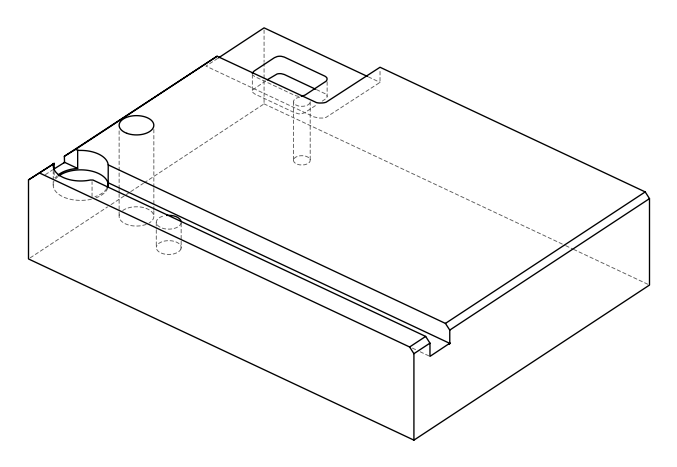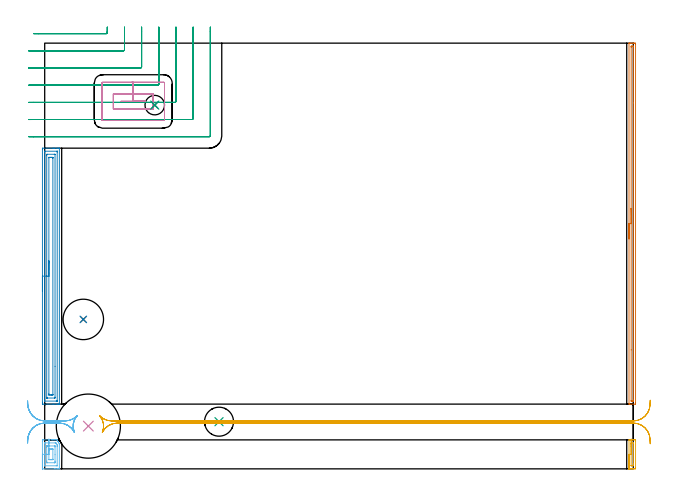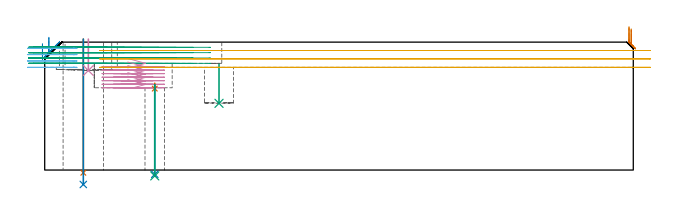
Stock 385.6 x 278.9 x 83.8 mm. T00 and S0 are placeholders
(PLAN: 15 operations, 10 tool changes, 29.4 min)
(1 INDEXABLE_INSERT_DRILL_THROUGH_HOLE_FROM_SOLID | STEP1HOLE_1 | NXT0302_005 | 0.35 min | 18986 mm3)
(2 DRILL_TO_ENLARGE_THROUGH_HOLE_1 | STEP1HOLE_1 | UGT0301_388 | 0.38 min | 27194 mm3)
(3 INDEXABLE_INSERT_DRILL_BLIND_HOLE_FROM_SOLID | STEP1POCKET | NXT0302_009 | 0.11 min | 11291 mm3)
(4 INDEXABLE_INSERT_DRILL_BLIND_HOLE_FROM_SOLID_1 | STEP1POCKET_1 | NXT0302_036 | 0.08 min | 25073 mm3)
(5 AREA_MILL | FG_CHAMFER_SURFACE | UGT0205_001 | 0.47 min | 207 mm3)
(6 AREA_MILL_1 | FG_CHAMFER_SURFACE_1 | UGT0205_001 | 0.87 min | 1542 mm3)
(7 AREA_MILL_2 | FG_CHAMFER_SURFACE_2 | UGT0205_001 | 3.95 min | 2215 mm3)
(8 AREA_MILL_3 | FG_CHAMFER_SURFACE_3 | UGT0205_001 | 5.63 min | 11106 mm3)
(9 MILL_CORNER_NOTCH_RECTANGULAR | CORNER_NOTCH_RECTANGULAR | UGT0201_133 | Follow Part, ap 3.75, ae 75% | 7.55 min | 110344 mm3)
(10 MILL_RECTANGULAR_POCKET | POCKET_RECTANGULAR_STRAIGHT | NXT0201_013 | Follow Part, ap 2.5, ae 75% | 4.08 min | 28168 mm3)
(11 MILL_RECTANGULAR_SLOT | SLOT_RECTANGULAR | UGT0201_105 | Follow Part, ap 5.5, ae 75% | 4.55 min | 125532 mm3)
(12 MILL_RECTANGULAR_SLOT_1 | SLOT_RECTANGULAR_1 | UGT0201_105 | Follow Part, ap 5.5, ae 75% | 0.79 min | 2702 mm3)
(13 SPOT_DRILL | STEP1HOLE | NXT0321_9005460120000 | 0.04 min | 6 mm3)
(14 DRILL_THROUGH_HOLE_INTO_CENTER | STEP1HOLE | NXT0301_042 | 0.24 min | 2111 mm3)
(15 DRILL_TO_ENLARGE_THROUGH_HOLE | STEP1HOLE | NXT0301_099 | 0.25 min | 4803 mm3)
(TOOL NXT0302_005 | Index. Insert Drill 17mm [880-D1700L20-05] | D17 PA176 FL85 Z2)
(TOOL UGT0301_388 | Twist Drill 26.5 mm | D26.5 PA118 FL165 Z2)
(TOOL NXT0302_009 | Index. Insert Drill 19mm [880-D1900L25-05] | D19 PA176 FL95 Z2)
(TOOL NXT0302_036 | Index. Insert Drill 42mm [880-D4200L50-05] | D42 PA176 FL210 Z2)
(TOOL UGT0205_001 | Chamfer Mill 20 x 3 x 45 deg. | D20 FL50 Z2)
(TOOL UGT0201_133 | Carbide End Mill 15.0 | D15 FL30 Z4)
(TOOL NXT0201_013 | ENDMILL 10mm | D10 FL30 Z4)
(TOOL UGT0201_105 | End Mill 22 mm | D22 FL25 Z2)
(TOOL NXT0321_9005460120000 | NC Spot Drill, 142deg, 12mm, Carbide, Uncoated | D12 PA142 FL30 Z2)
(TOOL NXT0301_042 | Carbide Drill 7.1mm [860.1-0710-057A1-MM 2214] | D7.1 PA140 FL85 Z2)
(TOOL NXT0301_099 | Carbide Drill 12.8mm [860.1-1280-038A1-MM 2214] | D12.8 PA140 FL60 Z2)
(OP 1 INDEXABLE_INSERT_DRILL_THROUGH_HOLE_FROM_SOLID)
G17 G21 G94 G90
T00 M6
G54
G17 G0 G90 X25.3 Y97.9 S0 M3
G43 Z93.8 H1
G94 G81 G98 Z-1.797 F250. R85.8
G80
M5
M2
(OP 2 DRILL_TO_ENLARGE_THROUGH_HOLE_1)
G17 G21 G94 G90
T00 M6
G54
G17 G0 G90 X25.3 Y97.9 S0 M3
G43 Z93.8 H0
G94 G73 G98 Z-9.461 F250. Q23.315 R85.8
G80
M5
M2
(OP 3 INDEXABLE_INSERT_DRILL_BLIND_HOLE_FROM_SOLID)
G17 G21 G94 G90
T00 M6
G54
G17 G0 G90 X114.2 Y30.9 S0 M3
G43 Z93.8 H1
G94 G81 G98 Z43.7 F250. R69.3
G80
M5
M2
(OP 4 INDEXABLE_INSERT_DRILL_BLIND_HOLE_FROM_SOLID_1)
G17 G21 G94 G90
T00 M6
G54
G17 G0 G90 X28.6 Y28. S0 M3
G43 Z93.8 H1
G94 G81 G98 Z65.2 F250. R85.8
G80
M5
M2
(OP 5 AREA_MILL)
G17 G21 G94 G90
T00 M6
G54
G17 G0 G90 X382.8 Y-0.5 S1061 M3
G43 Z93.8 H0
G94 G1 Y-0.462 Z92.928 F250.
Y-0.348 Z92.063
Y-0.159 Z91.212
Y0.103 Z90.38
Y0.437 Z89.574
Y0.84 Z88.8
Y1.309 Z88.064
Y1.84 Z87.372
Y2.429 Z86.729
Y3.072 Z86.14
Y3.764 Z85.608
Y4.5 Z85.14
Y5.274 Z84.737
Y6.08 Z84.403
Y6.912 Z84.141
Y7.764 Z83.952
Y8.628 Z83.838
Y9.5 Z83.8
Y18.858
X382.802 Y18.99 Z83.789
X382.924 Y18.998 Z83.668
X383.052 Y19. Z83.546
X383.756 Z82.843
X384.389 Z82.21
X384.95 Z81.646
X385.23 Z81.367
X385.827 Z80.769
X386.108 Z80.49
X386.705 Y18.995 Z79.89
X387.091 Y18.99 Z79.504
X387.096 Y18.809 Z79.501
X387.099 Y18.412
Y0.588
X387.096 Y0.191
X387.091 Y0.01 Z79.504
X386.705 Y0. Z79.89
X386.108 Z80.49
X385.827 Z80.769
X385.23 Z81.366
X384.95 Z81.646
X384.389 Z82.21
X383.756 Z82.843
X383.45 Z83.15
X383.052 Z83.547
X382.924 Y0.002 Z83.668
X382.802 Y0.01 Z83.788
X382.8 Y0.142 Z83.8
Y9.5
X384.214 Z82.386
Y14.703
Y15.738
X384.216 Y16.484 Z82.384
X384.218 Y16.63 Z82.382
X384.228 Y16.99 Z82.372
X384.588 Y16.998 Z82.012
X385.62 Y16.999 Z80.98
X385.644 Y16.998 Z80.956
X385.668 Y16.992 Z80.932
X385.679 Y16.986 Z80.921
X385.681 Y16.969 Z80.919
X385.685 Y16.774 Z80.915
X385.686 Y3.262 Z80.914
X385.684 Y2.516 Z80.916
X385.682 Y2.37 Z80.918
X385.672 Y2.01 Z80.928
X385.312 Y2.002 Z81.288
X384.281 Y2.001 Z82.319
X384.256 Y2.002 Z82.344
X384.232 Y2.008 Z82.368
X384.221 Y2.014 Z82.379
X384.219 Y2.031 Z82.381
X384.215 Y2.226 Z82.385
X384.214 Y9.5 Z82.386
Y10.372 Z82.424
Y11.237 Z82.538
Y12.088 Z82.727
Y12.92 Z82.989
Y13.726 Z83.323
Y14.5 Z83.726
Y15.236 Z84.194
Y15.928 Z84.725
Y16.571 Z85.315
Y17.16 Z85.958
Y17.692 Z86.65
Y18.16 Z87.386
Y18.563 Z88.16
Y18.897 Z88.966
Y19.159 Z89.798
Y19.348 Z90.649
Y19.462 Z91.514
Y19.5 Z92.386
G0 Z93.8
M5
M2
(OP 6 AREA_MILL_1)
G17 G21 G94 G90
T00 M6
G54
G17 G0 G90 X-1.5 Y-0.5 S1061 M3
G43 Z93.8 H0
Z82.7
G94 G1 Y-0.462 Z81.828 F250.
Y-0.348 Z80.964
Y-0.159 Z80.112
Y0.103 Z79.28
Y0.437 Z78.474
Y0.84 Z77.7
Y1.309 Z76.964
Y1.84 Z76.272
Y2.429 Z75.629
Y3.072 Z75.04
Y3.764 Z74.508
Y4.5 Z74.04
Y5.274 Z73.637
Y6.08 Z73.303
Y6.912 Z73.041
Y7.764 Z72.852
Y8.628 Z72.738
Y9.5 Z72.7
Y18.15
X-1.498 Y18.412 Z72.702
X-1.492 Y18.993 Z72.705
X-1.455 Y18.997 Z72.742
X-0.869 Y19. Z73.328
X4.497 Z78.691
X5.106 Z79.303
X5.391 Z79.588
X6. Z80.197
X6.286 Z80.481
X6.857 Z81.056
X7.503 Z81.703
X8.074 Y18.991 Z82.273
X8.123 Y18.99 Z82.321
X8.198 Y18.858 Z82.397
X8.444 Y18.37 Z82.641
X8.598 Y18.074 Z82.798
X8.662 Y17.953 Z82.862
X8.909 Y17.521 Z83.106
X8.93 Y17.483 Z83.127
X9.471 Y16.596 Z83.668
X9.582 Y16.419 Z83.776
X9.596 Y16.389 Z83.789
X9.6 Y16.185 Z83.8
Y0.142
X9.598 Y0.01 Z83.789
X9.544 Y0.007 Z83.736
X9.197 Y0. Z83.396
X8.663 Z82.862
X8.074 Z82.269
X6.894 Z81.091
X6.286 Z80.479
X-1.117 Y0.001 Z73.08
X-1.455 Y0.003 Z72.742
X-1.491 Y0.007 Z72.706
X-1.497 Y0.588 Z72.703
X-1.5 Y1.217 Z72.7
Y9.5
X-0.086 Z74.114
Y16.741
X-0.085 Y16.852 Z74.115
X-0.082 Y16.925 Z74.118
X-0.079 Y16.979 Z74.121
X-0.065 Y16.99 Z74.135
X0.026 Y16.993 Z74.226
X0.549 Y16.999 Z74.749
X6.809 Y17. Z81.009
X7.18 Y16.997 Z81.38
X7.304 Y16.993 Z81.504
X7.398 Y16.988 Z81.598
X8.122 Y15.738 Z82.322
X8.179 Y15.634 Z82.379
X8.185 Y14.847 Z82.385
Y14.737
X8.186 Y2.259 Z82.386
X8.185 Y2.148 Z82.385
X8.182 Y2.075 Z82.382
X8.179 Y2.021 Z82.379
X8.165 Y2.01 Z82.365
X8.074 Y2.007 Z82.274
X7.551 Y2.001 Z81.751
X0.026 Y2. Z74.226
X-0.027 Y2.002 Z74.173
X-0.059 Y2.005 Z74.141
X-0.073 Y2.009 Z74.127
X-0.079 Y2.039 Z74.121
X-0.084 Y2.259 Z74.116
X-0.085 Y2.37 Z74.115
X-0.086 Y9.5 Z74.114
X1.328 Z75.528
Y13.956
X1.329 Y14.44 Z75.529
X1.331 Y14.847 Z75.531
X1.333 Y14.967 Z75.533
X1.335 Y14.989 Z75.535
X1.406 Y14.994 Z75.606
X1.508 Y14.998 Z75.708
X1.661 Y15. Z75.861
X1.814 Z76.014
X6.439 Y14.999 Z80.639
X6.592 Y14.995 Z80.792
X6.693 Y14.99 Z80.893
X6.724 Y14.976 Z80.924
X6.737 Y14.955 Z80.937
X6.764 Y14.904 Z80.964
X6.766 Y14.847 Z80.966
X6.77 Y14.364 Z80.97
X6.771 Y9.258 Z80.971
Y5.044
Y4.56
X6.769 Y4.153 Z80.969
X6.767 Y4.033 Z80.967
X6.765 Y4.011 Z80.965
X6.694 Y4.006 Z80.894
X6.592 Y4.002 Z80.792
X6.439 Y4. Z80.639
X6.286 Z80.486
X1.661 Z75.861
X1.508 Y4.002 Z75.708
X1.406 Y4.006 Z75.606
X1.335 Y4.011 Z75.535
X1.333 Y4.033 Z75.533
X1.331 Y4.153 Z75.531
X1.329 Y4.637 Z75.529
X1.328 Y5.044 Z75.528
Y9.5
X2.743 Z76.943
Y12.14
Y12.602
X2.744 Y12.817 Z76.944
X2.746 Y12.923 Z76.946
X2.749 Y12.975 Z76.949
X2.752 Y12.99 Z76.952
X2.779 Y12.995 Z76.979
X3.603 Y13. Z77.803
X3.668 Z77.868
X4.497 Z78.697
X4.562 Z78.762
X5.33 Y12.991 Z79.53
X5.349 Y12.99 Z79.549
X5.351 Y12.975 Z79.551
X5.354 Y12.926 Z79.554
X5.356 Y12.823 Z79.556
X5.357 Y6.398 Z79.557
X5.356 Y6.184 Z79.556
X5.354 Y6.077 Z79.554
X5.35 Y6.025 Z79.55
X5.348 Y6.01 Z79.548
X5.321 Y6.005 Z79.521
X4.497 Y6. Z78.697
X4.432 Z78.632
X3.603 Z77.803
X3.538 Z77.738
X2.77 Y6.009 Z76.97
X2.751 Y6.01 Z76.951
X2.749 Y6.025 Z76.949
X2.746 Y6.074 Z76.946
X2.744 Y6.177 Z76.944
X2.743 Y9.5 Z76.943
Y10.372 Z76.981
Y11.237 Z77.095
Y12.088 Z77.283
Y12.92 Z77.546
Y13.726 Z77.879
Y14.5 Z78.282
Y15.236 Z78.751
Y15.928 Z79.282
Y16.571 Z79.871
Y17.16 Z80.515
Y17.692 Z81.207
Y18.16 Z81.943
Y18.563 Z82.716
Y18.897 Z83.522
Y19.159 Z84.354
Y19.348 Z85.206
Y19.462 Z86.071
Y19.5 Z86.943
G0 Z93.8
M5
M2
(OP 7 AREA_MILL_2)
G17 G21 G94 G90
T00 M6
G54
G17 G0 G90 X382.8 Y150.65 S1061 M3
G43 Z93.8 H0
G94 G1 Y150.688 Z92.928 F250.
Y150.802 Z92.063
Y150.991 Z91.212
Y151.253 Z90.38
Y151.587 Z89.574
Y151.99 Z88.8
Y152.458 Z88.064
Y152.99 Z87.372
Y153.579 Z86.729
Y154.222 Z86.14
Y154.914 Z85.608
Y155.65 Z85.14
Y156.424 Z84.737
Y157.23 Z84.403
Y158.062 Z84.141
Y158.913 Z83.952
Y159.778 Z83.838
Y160.65 Z83.8
Y278.714
X382.802 Y278.89 Z83.789
X382.962 Y278.898 Z83.63
X383.128 Y278.9 Z83.471
X383.343 Z83.257
X384.073 Z82.522
X385.315 Z81.282
X385.827 Z80.767
X386.448 Z80.147
X386.705 Y278.897 Z79.891
X387.092 Y278.89 Z79.504
X387.096 Y278.666 Z79.501
X387.1 Y278.267 Z79.5
X387.099 Y43.033 Z79.501
X387.096 Y42.634
X387.092 Y42.41 Z79.504
X386.705 Y42.4 Z79.891
X384.073 Z82.522
X383.128 Z83.471
X382.962 Y42.402 Z83.63
X382.802 Y42.41 Z83.789
X382.8 Y42.586 Z83.8
Y160.65
X384.214 Z82.386
Y276.333
X384.215 Y276.478 Z82.385
X384.22 Y276.852 Z82.38
X384.221 Y276.89 Z82.379
X384.288 Y276.894 Z82.312
X384.398 Y276.898 Z82.202
X384.536 Y276.9 Z82.064
X384.95 Z81.65
X385.414 Z81.186
X385.613 Y276.897 Z80.987
X385.649 Y276.893 Z80.951
X385.679 Y276.887 Z80.921
X385.681 Y276.841 Z80.919
X385.685 Y276.623 Z80.915
X385.686 Y239.811 Z80.914
Y44.966
X385.685 Y44.822 Z80.915
X385.68 Y44.448 Z80.92
X385.679 Y44.41 Z80.921
X385.612 Y44.406 Z80.988
X385.502 Y44.402 Z81.098
X385.364 Y44.4 Z81.236
X384.95 Z81.65
X384.486 Z82.114
X384.287 Y44.403 Z82.313
X384.252 Y44.407 Z82.348
X384.221 Y44.413 Z82.379
X384.219 Y44.459 Z82.381
X384.215 Y44.677 Z82.385
X384.214 Y77.938 Z82.386
Y160.65
Y161.522 Z82.424
Y162.386 Z82.538
Y163.238 Z82.727
Y164.07 Z82.989
Y164.876 Z83.323
Y165.65 Z83.726
Y166.386 Z84.194
Y167.078 Z84.725
Y167.721 Z85.315
Y168.31 Z85.958
Y168.841 Z86.65
Y169.31 Z87.386
Y169.713 Z88.16
Y170.047 Z88.966
Y170.309 Z89.798
Y170.498 Z90.649
Y170.612 Z91.514
Y170.65 Z92.386
G0 Z93.8
M5
M2
(OP 8 AREA_MILL_3)
G17 G21 G94 G90
T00 M6
G54
G17 G0 G90 X-1.5 Y116.25 S1061 M3
G43 Z93.8 H0
Z82.7
G94 G1 Y116.288 Z81.828 F250.
Y116.402 Z80.963
Y116.591 Z80.112
Y116.853 Z79.28
Y117.187 Z78.474
Y117.59 Z77.7
Y118.059 Z76.964
Y118.59 Z76.272
Y119.179 Z75.629
Y119.822 Z75.04
Y120.514 Z74.508
Y121.25 Z74.04
Y122.024 Z73.637
Y122.83 Z73.303
Y123.662 Z73.041
Y124.514 Z72.852
Y125.378 Z72.738
Y126.25 Z72.7
Y209.521
X-1.497 Y209.785 Z72.702
X-1.491 Y210.09 Z72.705
X-1.181 Y210.1 Z73.016
X5.391 Z79.586
X6.017 Z80.214
X6.286 Z80.483
X8.074 Z82.27
X8.613 Z82.812
X9.22 Z83.419
X9.545 Y210.099 Z83.736
X9.556 Y210.098 Z83.748
X9.597 Y210.09 Z83.788
X9.6 Y209.966 Z83.8
Y42.534
X9.597 Y42.41 Z83.789
X9.547 Y42.406 Z83.739
X9.22 Y42.4 Z83.419
X8.613 Z82.812
X8.074 Z82.27
X6.016 Z80.214
X5.391 Z79.586
X-1.117 Z73.08
X-1.448 Y42.403 Z72.749
X-1.491 Y42.406 Z72.706
X-1.497 Y42.979 Z72.703
X-1.5 Y43.608 Z72.7
Y126.25
X-0.086 Z74.114
Y207.85
X-0.084 Y207.961 Z74.116
X-0.082 Y208.035 Z74.118
X-0.079 Y208.086 Z74.121
X-0.064 Y208.09 Z74.136
X0.026 Y208.093 Z74.226
X0.558 Y208.099 Z74.758
X8.126 Z82.326
X8.158 Y208.098 Z82.358
X8.174 Y208.094 Z82.374
X8.178 Y208.092 Z82.378
X8.18 Y208.071 Z82.38
X8.185 Y207.85 Z82.385
Y207.739
X8.186 Y207.629 Z82.386
X8.185 Y44.65 Z82.385
X8.184 Y44.539 Z82.384
X8.182 Y44.465 Z82.382
X8.179 Y44.414 Z82.379
X8.164 Y44.41 Z82.364
X8.074 Y44.407 Z82.274
X7.542 Y44.401 Z81.742
X-0.026 Y44.4 Z74.174
X-0.058 Y44.402 Z74.142
X-0.075 Y44.405 Z74.125
X-0.078 Y44.408 Z74.122
X-0.08 Y44.429 Z74.12
X-0.085 Y44.65 Z74.115
X-0.086 Y44.761 Z74.114
Y44.872
Y126.25
X1.328 Z75.528
X1.329 Y205.551 Z75.529
X1.333 Y205.958 Z75.533
X1.335 Y206.07 Z75.535
X1.53 Y206.09 Z75.73
X1.673 Y206.099 Z75.873
X6.286 Y206.1 Z80.486
X6.428 Y206.098 Z80.628
X6.712 Y206.09 Z80.912
X6.766 Y206.084 Z80.966
X6.768 Y206.069 Z80.968
X6.771 Y206.027 Z80.971
Y67.188
Y46.949
X6.767 Y46.542 Z80.967
X6.765 Y46.43 Z80.965
X6.57 Y46.41 Z80.77
X6.427 Y46.401 Z80.627
X1.814 Y46.4 Z76.014
X1.672 Y46.402 Z75.872
X1.388 Y46.41 Z75.588
X1.334 Y46.416 Z75.534
X1.332 Y46.431 Z75.532
X1.329 Y46.473 Z75.529
X1.328 Y126.25 Z75.528
X2.743 Z76.943
Y203.715
X2.744 Y203.929 Z76.944
X2.746 Y204.036 Z76.946
X2.749 Y204.081 Z76.949
X2.794 Y204.092 Z76.994
X3.603 Y204.1 Z77.803
X3.68 Z77.88
X4.497 Z78.697
X4.575 Z78.775
X5.32 Y204.09 Z79.52
X5.351 Y204.08 Z79.551
X5.354 Y204.037 Z79.554
X5.356 Y203.935 Z79.556
X5.357 Y203.73 Z79.557
Y203.32
Y48.785
X5.356 Y48.571 Z79.556
X5.353 Y48.465 Z79.553
X5.351 Y48.419 Z79.551
X5.306 Y48.408 Z79.506
X4.497 Y48.4 Z78.697
X4.42 Z78.62
X3.603 Z77.803
X3.525 Z77.725
X2.78 Y48.41 Z76.98
X2.749 Y48.42 Z76.949
X2.746 Y48.463 Z76.946
X2.744 Y48.565 Z76.944
X2.743 Y48.77 Z76.943
Y49.18
Y126.25
Y127.122 Z76.981
Y127.987 Z77.095
Y128.838 Z77.283
Y129.67 Z77.546
Y130.476 Z77.88
Y131.25 Z78.282
Y131.986 Z78.751
Y132.678 Z79.282
Y133.321 Z79.872
Y133.91 Z80.515
Y134.442 Z81.207
Y134.91 Z81.943
Y135.313 Z82.716
Y135.647 Z83.522
Y135.909 Z84.354
Y136.098 Z85.206
Y136.212 Z86.071
Y136.25 Z86.943
G0 Z93.8
M5
M2
(OP 9 MILL_CORNER_NOTCH_RECTANGULAR)
G17 G21 G94 G90
T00 M6
G54
G17 G0 G90 X-7.22 Y285.1 S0 M3
G43 Z93.911 H0
Z80.408
G94 G1 X-4.22 F250.
X40.256 F500.
G3 X41. Y285.844 R0.75
G1 Y286.4
Y289.4 F250.
G0 Z93.911
X-10.5 Y273.841
Z80.408
G1 X-7.5 Y273.85
X-7.331 F500.
X51.505
G3 X52.25 Y274.595 R0.75
G1 Y286.4
Y289.4 F250.
G0 Z93.911
X-10.5 Y262.588
Z80.408
G1 X-7.5 Y262.6
X-7.331 F500.
X62.755
G3 X63.5 Y263.345 R0.75
G1 Y286.4
Y289.4 F250.
G0 Z93.911
X-10.5 Y251.335
Z80.408
G1 X-7.5 Y251.35
X-7.331 F500.
X74.005
G3 X74.75 Y252.095 R0.75
G1 Y286.4
Y289.4 F250.
G0 Z93.911
X-10.5 Y240.077
Z80.408
G1 X-7.5 Y240.099
X-7.331 Y240.1 F500.
X85.254
G3 X86. Y240.846 R0.75
G1 Y286.4
Y289.4 F250.
G0 Z93.911
X-10.5 Y228.804
Z80.408
G1 X-7.5 Y228.849
X-7.331 Y228.85 F500.
X96.504
G3 X97.25 Y229.596 R0.75
G1 Y286.4
Y289.4 F250.
G0 Z93.911
X-10.331 Y217.6
Z80.408
G1 X-7.331
X107.754 F500.
G3 X108.5 Y218.346 R0.75
G1 Y286.4
Y289.4 F250.
G0 Z93.911
X-7.22 Y285.1
Z76.905
G1 X-4.22
X40.256 F500.
G3 X41. Y285.844 R0.75
G1 Y286.4
Y289.4 F250.
G0 Z93.911
X-10.5 Y273.85
Z76.905
G1 X-7.5
X51.505 F500.
G3 X52.25 Y274.595 R0.75
G1 Y286.4
Y289.4 F250.
G0 Z93.911
X-10.5 Y262.6
Z76.905
G1 X-7.5
X62.755 F500.
G3 X63.5 Y263.345 R0.75
G1 Y286.4
Y289.4 F250.
G0 Z93.911
X-10.5 Y251.35
Z76.905
G1 X-7.5
X74.005 F500.
G3 X74.75 Y252.095 R0.75
G1 Y286.4
Y289.4 F250.
G0 Z93.911
X-10.5 Y240.1
Z76.905
G1 X-7.5
X85.254 F500.
G3 X86. Y240.846 R0.75
G1 Y286.4
Y289.4 F250.
G0 Z93.911
X-10.5 Y228.85
Z76.905
G1 X-7.5
X96.504 F500.
G3 X97.25 Y229.596 R0.75
G1 Y286.4
Y289.4 F250.
G0 Z93.911
X-10.5 Y217.6
Z76.905
G1 X-7.5
X107.754 F500.
G3 X108.5 Y218.346 R0.75
G1 Y286.4
Y289.4 F250.
G0 Z93.911
X-7.22 Y285.1
Z73.403
G1 X-4.22
X40.256 F500.
G3 X41. Y285.844 R0.75
G1 Y286.4
Y289.4 F250.
G0 Z93.911
X-10.5 Y273.85
Z73.403
G1 X-7.5
X51.505 F500.
G3 X52.25 Y274.595 R0.75
G1 Y286.4
Y289.4 F250.
G0 Z93.911
X-10.5 Y262.6
Z73.403
G1 X-7.5
X62.755 F500.
G3 X63.5 Y263.345 R0.75
G1 Y286.4
Y289.4 F250.
G0 Z93.911
X-10.5 Y251.35
Z73.403
G1 X-7.5
X74.005 F500.
G3 X74.75 Y252.095 R0.75
G1 Y286.4
Y289.4 F250.
G0 Z93.911
X-10.5 Y240.1
Z73.403
G1 X-7.5
X85.254 F500.
G3 X86. Y240.846 R0.75
G1 Y286.4
Y289.4 F250.
G0 Z93.911
X-10.5 Y228.85
Z73.403
G1 X-7.5
X96.504 F500.
G3 X97.25 Y229.596 R0.75
G1 Y286.4
Y289.4 F250.
G0 Z93.911
X-10.5 Y217.6
Z73.403
G1 X-7.5
X107.754 F500.
G3 X108.5 Y218.346 R0.75
G1 Y286.4
Y289.4 F250.
G0 Z93.911
X-7.22 Y285.1
Z69.9
G1 X-4.22
X40.256 F500.
G3 X41. Y285.844 R0.75
G1 Y286.4
Y289.4 F250.
G0 Z93.911
X-10.5 Y273.85
Z69.9
G1 X-7.5
X51.505 F500.
G3 X52.25 Y274.595 R0.75
G1 Y286.4
Y289.4 F250.
G0 Z93.911
X-10.5 Y262.6
Z69.9
G1 X-7.5
X62.755 F500.
G3 X63.5 Y263.345 R0.75
G1 Y286.4
Y289.4 F250.
G0 Z93.911
X-10.5 Y251.35
Z69.9
G1 X-7.5
X74.005 F500.
G3 X74.75 Y252.095 R0.75
G1 Y286.4
Y289.4 F250.
G0 Z93.911
X-10.5 Y240.1
Z69.9
G1 X-7.5
X85.254 F500.
G3 X86. Y240.846 R0.75
G1 Y286.4
Y289.4 F250.
G0 Z93.911
X-10.5 Y228.85
Z69.9
G1 X-7.5
X96.504 F500.
G3 X97.25 Y229.596 R0.75
G1 Y286.4
Y289.4 F250.
G0 Z93.911
X-10.5 Y217.6
Z69.9
G1 X-7.5
X107.754 F500.
G3 X108.5 Y218.346 R0.75
G1 Y286.4
Y289.4 F250.
G0 Z93.911
M5
M2
(OP 10 MILL_RECTANGULAR_POCKET)
G17 G21 G94 G90
T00 M6
G54
G17 G0 G90 X54.388 Y240.65 S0 M3
G43 Z93.911 H0
Z73.06
G94 G1 X66.05 Z69.935 F250.
Y240.75 Z69.908
X58. Z67.751
X49.95 F500.
Y240.65
X66.05
Y240.75
X58.
Y245.7
X45.
Y235.7
X71.
Y245.7
X58.
Y253.2
X37.9
G3 X37.5 Y252.8 R0.4
G1 Y228.6
G3 X37.9 Y228.2 R0.4
G1 X78.1
G3 X78.5 Y228.6 R0.4
G1 Y252.8
G3 X78.1 Y253.2 R0.4
G1 X58.
X57.
G0 X54.388 Y240.65 Z70.751
G1 X66.05 Z67.626 F250.
Y240.75 Z67.6
X58. Z65.443
X49.95 F500.
Y240.65
X66.05
Y240.75
X58.
Y245.7
X45.
Y235.7
X71.
Y245.7
X58.
Y253.2
X37.9
G3 X37.5 Y252.8 R0.4
G1 Y228.6
G3 X37.9 Y228.2 R0.4
G1 X78.1
G3 X78.5 Y228.6 R0.4
G1 Y252.8
G3 X78.1 Y253.2 R0.4
G1 X58.
X57.
G0 X54.388 Y240.65 Z68.443
G1 X66.05 Z65.318 F250.
Y240.75 Z65.291
X58. Z63.134
X49.95 F500.
Y240.65
X66.05
Y240.75
X58.
Y245.7
X45.
Y235.7
X71.
Y245.7
X58.
Y253.2
X37.9
G3 X37.5 Y252.8 R0.4
G1 Y228.6
G3 X37.9 Y228.2 R0.4
G1 X78.1
G3 X78.5 Y228.6 R0.4
G1 Y252.8
G3 X78.1 Y253.2 R0.4
G1 X58.
X57.
G0 X54.388 Y240.65 Z66.134
G1 X66.05 Z63.009 F250.
Y240.75 Z62.983
X58. Z60.826
X49.95 F500.
Y240.65
X66.05
Y240.75
X58.
Y245.7
X45.
Y235.7
X71.
Y245.7
X58.
Y253.2
X37.9
G3 X37.5 Y252.8 R0.4
G1 Y228.6
G3 X37.9 Y228.2 R0.4
G1 X78.1
G3 X78.5 Y228.6 R0.4
G1 Y252.8
G3 X78.1 Y253.2 R0.4
G1 X58.
X57.
G0 X54.388 Y240.65 Z63.826
G1 X66.05 Z60.701 F250.
Y240.75 Z60.674
X58. Z58.517
X49.95 F500.
Y240.65
X66.05
Y240.75
X58.
Y245.7
X45.
Y235.7
X71.
Y245.7
X58.
Y253.2
X37.9
G3 X37.5 Y252.8 R0.4
G1 Y228.6
G3 X37.9 Y228.2 R0.4
G1 X78.1
G3 X78.5 Y228.6 R0.4
G1 Y252.8
G3 X78.1 Y253.2 R0.4
G1 X58.
X57.
G0 X54.388 Y240.65 Z61.517
G1 X66.05 Z58.392 F250.
Y240.75 Z58.365
X58. Z56.209
X49.95 F500.
Y240.65
X66.05
Y240.75
X58.
Y245.7
X45.
Y235.7
X71.
Y245.7
X58.
Y253.2
X37.9
G3 X37.5 Y252.8 R0.4
G1 Y228.6
G3 X37.9 Y228.2 R0.4
G1 X78.1
G3 X78.5 Y228.6 R0.4
G1 Y252.8
G3 X78.1 Y253.2 R0.4
G1 X58.
X57.
G0 X54.388 Y240.65 Z59.209
G1 X66.05 Z56.084 F250.
Y240.75 Z56.057
X58. Z53.9
X49.95 F500.
Y240.65
X66.05
Y240.75
X58.
Y245.7
X45.
Y235.7
X71.
Y245.7
X58.
Y253.2
X37.9
G3 X37.5 Y252.8 R0.4
G1 Y228.6
G3 X37.9 Y228.2 R0.4
G1 X78.1
G3 X78.5 Y228.6 R0.4
G1 Y252.8
G3 X78.1 Y253.2 R0.4
G1 X58.
X57.
G0 Z93.911
M5
M2
(OP 11 MILL_RECTANGULAR_SLOT)
G17 G21 G94 G90
T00 M6
G54
G17 G0 G90 X396.718 Y44.928 S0 M3
G43 Z93.911 H0
Z78.3
G94 G1 X396.59 Y41.931 F250.
G2 X385.6 Y31.4 R11. F500.
G1 X43.885
G2 X36.104 Y34.625 R11.
G1 X36.097 Y34.618
G2 X37.769 Y24.009 R10.
G1 X37.778 Y24.005
G2 X47.574 Y30. R11.
G1 X385.6
G2 X396.59 Y19.469 R11.
G1 X396.718 Y16.472 F250.
G0 Y44.928 Z72.8
G1 X396.59 Y41.931
G2 X385.6 Y31.4 R11. F500.
G1 X43.885
G2 X36.104 Y34.625 R11.
G1 X36.097 Y34.618
G2 X37.769 Y24.009 R10.
G1 X37.778 Y24.005
G2 X47.574 Y30. R11.
G1 X385.6
G2 X396.59 Y19.469 R11.
G1 X396.718 Y16.472 F250.
G0 Y44.928 Z67.3
G1 X396.59 Y41.931
G2 X385.6 Y31.4 R11. F500.
G1 X43.885
G2 X36.104 Y34.625 R11.
G1 X36.097 Y34.618
G2 X37.769 Y24.009 R10.
G1 X37.778 Y24.005
G2 X47.574 Y30. R11.
G1 X385.6
G2 X396.59 Y19.469 R11.
G1 X396.718 Y16.472 F250.
G0 Z93.911
M5
M2
(OP 12 MILL_RECTANGULAR_SLOT_1)
G17 G21 G94 G90
T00 M6
G54
G17 G0 G90 X-11.309 Y20.45 S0 M3
G43 Z93.911 H0
Z79.758
G94 G1 X-10.158 Y23.22 F250.
G2 X0. Y30. R11. F500.
G1 X9.626
G2 X19.422 Y24.005 R11.
G1 X19.431 Y24.009
G2 X21.103 Y34.618 R10.
G1 X21.096 Y34.625
G2 X13.315 Y31.4 R11.
G1 X0.
G2 X-10.158 Y38.18 R11.
G1 X-11.309 Y40.951 F250.
G0 X-11.375 Y18.226 Z75.605
G1 X-10.784 Y21.167
G2 X0. Y30. R11. F500.
G1 X9.626
G2 X19.422 Y24.005 R11.
G1 X19.431 Y24.009
G2 X21.103 Y34.618 R10.
G1 X21.096 Y34.625
G2 X13.315 Y31.4 R11.
G1 X0.
G2 X-10.789 Y40.254 R11.
G1 X-11.374 Y43.196 F250.
G0 X-11.191 Y16.82 Z71.453
G1 X-10.97 Y19.812
G2 X0. Y30. R11. F500.
G1 X9.626
G2 X19.422 Y24.005 R11.
G1 X19.431 Y24.009
G2 X21.103 Y34.618 R10.
G1 X21.096 Y34.625
G2 X13.315 Y31.4 R11.
G1 X0.
G2 X-10.97 Y41.588 R11.
G1 X-11.191 Y44.58 F250.
G0 Y16.82 Z67.3
G1 X-10.97 Y19.812
G2 X0. Y30. R11. F500.
G1 X9.626
G2 X19.422 Y24.005 R11.
G1 X19.431 Y24.009
G2 X21.103 Y34.618 R10.
G1 X21.096 Y34.625
G2 X13.315 Y31.4 R11.
G1 X0.
G2 X-10.97 Y41.588 R11.
G1 X-11.191 Y44.58 F250.
G0 Z93.911
M5
M2
(OP 13 SPOT_DRILL)
G17 G21 G94 G90
T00 M6
G54
G17 G0 G90 X72.1 Y238.3 S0 M3
G43 Z93.8 H0
G94 G81 G98 Z53.349 F250. R56.9
G80
M5
M2
(OP 14 DRILL_THROUGH_HOLE_INTO_CENTER)
G17 G21 G94 G90
T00 M6
G54
G17 G0 G90 X72.1 Y238.3 S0 M3
G43 Z93.8 H1
G94 G73 G98 Z-2.792 F250. Q7.087 R55.9
G80
M5
M2
(OP 15 DRILL_TO_ENLARGE_THROUGH_HOLE)
G17 G21 G94 G90
T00 M6
G54
G17 G0 G90 X72.1 Y238.3 S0 M3
G43 Z93.8 H1
G94 G73 G98 Z-3.829 F250. Q11.546 R55.9
G80
M5
M2
